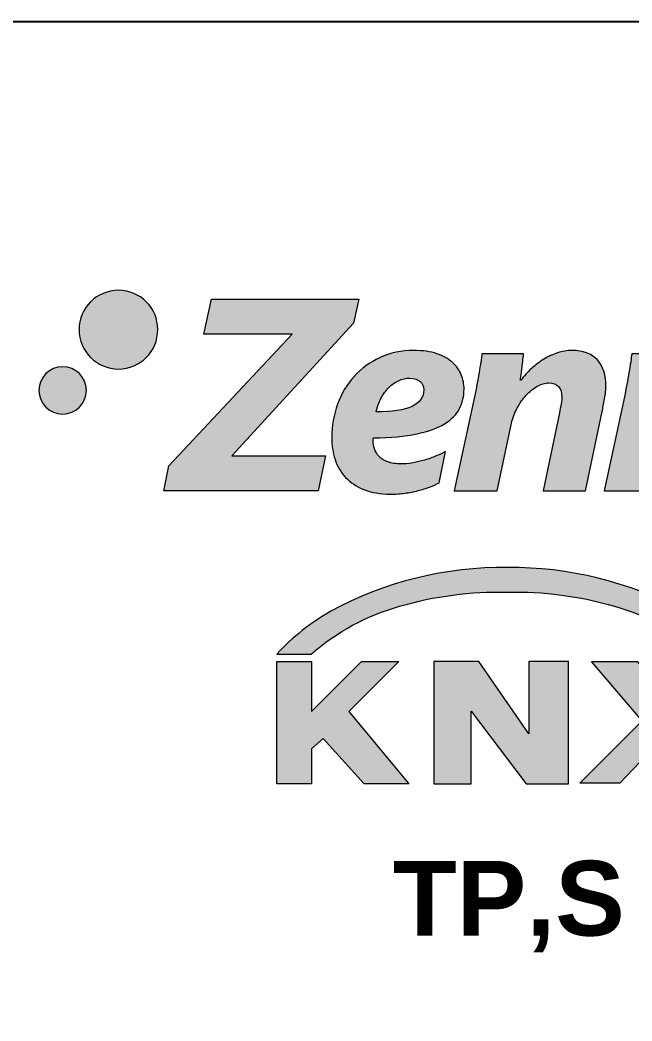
# Model space of a CAD drawing. Header units: millimetres. Extents: x -174 to 283928, y 1291 to 21053.
# Drawn here: x 9535.87 to 9547.59, y 20339.62 to 20358.78 of the extents above; entities that cross this region are included whole.
import ezdxf
from ezdxf.enums import TextEntityAlignment as Align

# ---------------------------------------------------------------- set-up
doc = ezdxf.new("R2010")
doc.units = ezdxf.units.MM
doc.layers.add('Enclosure', color=7, linetype='Continuous')
doc.layers.add('Serigraph', color=7, linetype='Continuous')
doc.styles.add('Arial', font='arial.ttf')
doc.styles.add('Arial Rounded', font='')
doc.styles.get("Standard").update_dxf_attribs({"font": 'arial.ttf'})
doc.styles.get('Arial Rounded').set_extended_font_data('Arial Rounded MT Bold')

# ---------------------------------------------------------------- blocks, each defined once
blk = doc.blocks.new('*U204')
at = {"ltscale": 2}
blk.add_lwpolyline([(0, 20), (0, -20), (839.99999645911, -20.00000000765696), (839.99999645911, 19.99999999234304), (0, 19.9999999996071)], dxfattribs=at)
blk = doc.blocks.new('ZIOMB16V3_ENCLOSURE')
at = {"layer": 'Enclosure'}
blk.add_line((140.9676025996122, 19.9670983456476), (0.967602599612178, 19.9670983456476), dxfattribs=at)
blk = doc.blocks.new('KNX')
at = {"layer": 'Serigraph'}
h = blk.add_hatch(color=256, dxfattribs=at)
h.dxf.hatch_style = 1
edge = h.paths.add_edge_path()
edge.add_arc((6.380988170877059, -4.413380227421839), 9.550172622931418, 73.7693174002103, 91.26393577546719, ccw=False)
edge.add_arc((7.384430475581893, -1.153432802086172), 6.139908284257658, 48.89992884134978, 74.25715301552339, ccw=False)
edge.add_line((11.42065993937535, 3.473372300217306), (11.8806599393913, 3.473372300217306))
edge.add_line((11.8806599393913, 3.473372300217306), (12.34065993939111, 3.473372300217306))
edge.add_arc((7.970585517836638, -0.5586957360146699), 5.946017414936513, 42.69631347588425, 60.57140466600946)
edge.add_arc((6.297034873217683, -3.802951389400732), 9.594912230617672, 61.38604567497931, 90.67423344492255)
edge.add_arc((6.045648666148906, -3.808147961855866), 9.600443266718196, 89.17351915824642, 118.6097037850656)
edge.add_arc((4.370074421554477, -0.5586957360155794), 5.946017414937169, 119.4285953339843, 137.3036865241093)
edge.add_line((0, 3.473372300217306), (0.4600000000000364, 3.473372300217306))
edge.add_line((0.4600000000000364, 3.473372300217306), (0.9200000000000728, 3.473372300217306))
edge.add_arc((4.956229463793477, -1.153432802086172), 6.139908284257631, 105.7428469844761, 131.1000711586498, ccw=False)
edge.add_arc((5.959671768498253, -4.413380227420929), 9.55017262293051, 88.7360642245335, 106.2306825997905, ccw=False)
h = blk.add_hatch(color=256, dxfattribs=at)
h.dxf.hatch_style = 1
h.paths.add_polyline_path([(14.27254343924369, 3.50404344648814, 1), (12.81859293757043, 3.50404344648814, 1)])
h.paths.add_polyline_path([(14.22340862597411, 3.503674765019241, 1), (12.86878034977826, 3.503674765019241, 1)], flags=16)
h = blk.add_hatch(color=256, dxfattribs=at)
h.dxf.hatch_style = 1
h.paths.add_polyline_path([(1.935059694437086, 1.942505231701943), (3.273079043602365, 3.281125225490541), (2.26964216834699, 3.281125225490541), (0.9300000000000636, 1.942505231701943), (0.9300000000000636, 3.279999999998835), (0.9200000000000728, 3.279999999998835), (0, 3.279999999998835), (0, 0), (0.9300000000000636, 0), (0.9300000000000636, 0.9369752292441262), (1.247094334886696, 1.219753370463877), (2.34217916301236, 0), (3.542578937209555, 0)])
h = blk.add_hatch(color=256, dxfattribs=at)
h.dxf.hatch_style = 1
h.paths.add_polyline_path([(5.415422037593089, 3.281125225490541), (4.207323459645294, 3.281125225490541), (4.207323459645294, 0), (5.2113234596452, 0), (5.211000216384263, 1.9480458947437), (6.682550665644383, 0), (7.818550665644352, 0), (7.818550665644352, 3.281125225490541), (6.752550665644321, 3.281125225490541), (6.752550665644321, 1.341359200370789)])
h = blk.add_hatch(color=256, dxfattribs=at)
h.dxf.hatch_style = 1
h.paths.add_polyline_path([(9.78908419116692, 1.687123272533426), (8.117630983069375, 0.0173848884442123), (9.187202482240306, 0.0173848884442123), (10.26478119421358, 1.144407537314691), (11.19555050837039, 0.0173848884442123), (12.40165254297426, 0.0106186108387192), (10.86134709365751, 1.821769697169656), (12.33282842358017, 3.293251027091173), (11.32604328899015, 3.293251027091173), (10.45970799080578, 2.357035748929774), (9.652098596334099, 3.281125225490541), (8.432098596334072, 3.281125225490541)])
at = {"layer": 'Serigraph', "lineweight": 5}
blk.add_line((0.9200000000000728, 3.279999999998835), (0.9300000000000636, 3.279999999998835), dxfattribs=at)
blk.add_lwpolyline([(12.34065993939111, 3.473372300217306, 0.0781533369768668), (10.89209279680517, 4.620099328250943, 0.128494080062064), (6.18412845187845, 5.791296515113572, 0.1291505546706671), (1.448567142586171, 4.620099328250943, 0.0781533369768668), (0, 3.473372300217306), (0.4600000000000364, 3.473372300217306), (0.9200000000000728, 3.473372300217306, -0.1110954618707862), (3.290347759529822, 4.75616209828513, -0.0764832863331073), (6.1703299696876, 5.134468758085858, -0.0764832863331073), (9.050312179845603, 4.75616209828513, -0.1110954618707862), (11.42065993937535, 3.473372300217306), (11.8806599393913, 3.473372300217306)], format="xyb", close=True, dxfattribs=at)
for points in [[(0.9300000000000636, 3.279999999998835), (0.9300000000000636, 1.942505231701943), (2.26964216834699, 3.281125225490541), (3.273079043602365, 3.281125225490541), (1.935059694437086, 1.942505231701943), (3.542578937209555, 0), (2.34217916301236, 0), (1.247094334886696, 1.219753370463877), (0.9300000000000636, 0.9369752292441262), (0.9300000000000636, 0), (0, 0), (0, 3.279999999998835), (0.9200000000000728, 3.279999999998835)], [(4.207323459645294, 3.281125225490541), (4.207323459645294, 0), (5.207323459645294, 0), (5.2113234596452, 0), (5.211000216384263, 1.9480458947437), (6.682550665644383, 0), (7.802550665644275, 0), (7.818550665644352, 0), (7.818550665644352, 3.281125225490541), (6.752550665644321, 3.281125225490541), (6.752550665644321, 1.341359200370789), (5.415422037593089, 3.281125225490541), (4.207323459645294, 3.281125225490541)], [(8.432098596334072, 3.281125225490541), (9.652098596334099, 3.281125225490541), (10.45970799080578, 2.357035748929774), (11.32604328899015, 3.293251027091173), (12.33282842358017, 3.293251027091173), (10.86134709365751, 1.821769697169656), (12.40165254297426, 0.0106186108387192), (11.19555050837039, 0.0173848884442123), (10.26478119421358, 1.144407537314691), (9.187202482240306, 0.0173848884442123), (8.117630983069375, 0.0173848884442123), (9.78908419116692, 1.687123272533426), (8.432098596334072, 3.281125225490541)]]:
    blk.add_lwpolyline(points, dxfattribs=at)
for centre, radius in [((13.54556818840706, 3.50404344648814), 0.7269752508365566), ((13.54609448787619, 3.503674765019241), 0.6773141380978438)]:
    blk.add_circle(centre, radius, dxfattribs=at)
at = {"layer": 'Serigraph', "lineweight": 5, "insert": (13.26461088084761, 3.94056525608903), "char_height": 0.8624, "attachment_point": 1}
blk.add_mtext_dynamic_manual_height_columns('{\\fVerdana|b0|i0|c0|p34;R}', width=0.56, gutter_width=12.5, heights=[0], dxfattribs=at)
blk = doc.blocks.new('ZENNIO')
at = {"layer": 'Serigraph'}
h = blk.add_hatch(color=256, dxfattribs=at)
h.dxf.hatch_style = 2
edge = h.paths.add_edge_path()
edge.add_spline(control_points=[(-0.2271833507633119, 6.183213395343045), (-0.2271833507633119, 5.347988711149809), (-0.9039682988421872, 4.671554121292501), (-1.737511160448946, 4.671554121292501), (-2.572385448232296, 4.671554121292501), (-3.249170396311172, 5.347988711149809), (-3.249170396311172, 6.183213395343045), (-3.249170396311172, 7.017036578261467), (-2.572385448232296, 7.693541243183062), (-1.737511160448946, 7.693541243183062), (-0.9039682988421872, 7.693541243183062), (-0.2271833507633119, 7.017036578261467), (-0.2271833507633119, 6.183213395343045)], knot_values=[0, 0, 0, 0, 1, 1, 1, 2, 2, 2, 3, 3, 3, 4, 4, 4, 4], degree=3, periodic=0)
h = blk.add_hatch(color=256, dxfattribs=at)
h.dxf.hatch_style = 2
h.paths.add_polyline_path([(7.285353813111497, 6.428896568661003), (2.616182361935784, 1.344670397262234), (6.21299514046052, 1.344670397262234), (5.926948737679595, 0), (0, 0), (0.1997840015502561, 0.9542822174134926), (4.929850681538198, 6.00872648673976), (1.543823689286114, 6.00872648673976), (1.831271593305473, 7.357180937442535), (7.485137814660561, 7.357180937442535)])
h = blk.add_hatch(color=256, dxfattribs=at)
edge = h.paths.add_edge_path()
edge.add_spline(control_points=[(11.52748783690919, 3.898906468981294), (11.52748783690919, 3.629327698943598), (11.47135771230665, 3.381892649031215), (11.35636453568651, 3.155059667848036), (11.24277286030491, 2.929908488193177), (11.05048689038057, 2.734539210609), (10.7822440220828, 2.570633636623824), (10.51259071503858, 2.406097387065528), (10.15674955057966, 2.277089194800282), (9.711983132536886, 2.184029510213804), (9.267847390051543, 2.090619450305894), (8.713553650218897, 2.036871876451186), (8.050433339215544, 2.027271592723991), (8.04153380635097, 2.006389223744918), (8.039431554493206, 1.988660232629626), (8.039431554493206, 1.97422476950669), (8.039431554493206, 1.95817757991972), (8.039431554493206, 1.940378513741961), (8.039431554493206, 1.923980948837197), (8.039431554493206, 1.818588053038183), (8.055899194045708, 1.712144031283969), (8.092128001061383, 1.605770084594041), (8.124296856093451, 1.500026813477234), (8.185262161508604, 1.404864876976716), (8.268717157114281, 1.319373299267681), (8.352877306487073, 1.234162021813972), (8.462404628277, 1.1640168830545), (8.599961974837242, 1.111320435153174), (8.735417069539722, 1.058273611935874), (8.90717104631966, 1.03192538798612), (9.111089476523716, 1.03192538798612), (9.234986615674927, 1.03192538798612), (9.369105854534267, 1.042857097923842), (9.515562733959028, 1.065491343497342), (9.660618112145356, 1.087705138688761), (9.808476492808664, 1.119869592925169), (9.95829697520594, 1.162615381781506), (10.10888828328438, 1.205080870378878), (10.2587087656816, 1.256375817005391), (10.40656714634423, 1.315939621146753), (10.5570883793614, 1.377185226816436), (10.69394944182505, 1.441864510607047), (10.81986986158296, 1.513691450896658), (10.81986986158296, 1.513691450896658), (10.56942159026039, 0.3031447255489184), (10.56942159026039, 0.3031447255489184), (10.46332794650482, 0.2486964010568045), (10.34083673825858, 0.1946685269467707), (10.20468089293814, 0.1443546312129911), (10.06852504761514, 0.09200855863309698), (9.919335240775183, 0.04688021761285201), (9.760549593394899, 0.0061666056044487), (9.602455810747015, -0.035598132357336), (9.432734010762829, -0.068463337231151), (9.252781251737474, -0.0917282583777706), (9.07282849271212, -0.1156939301636157), (8.888741305033195, -0.1273263907351065), (8.700519688700695, -0.1273263907351065), (8.305016039191798, -0.1273263907351065), (7.964170937984988, -0.0695144631881704), (7.680226787061826, 0.04688021761285201), (7.396917694928674, 0.163204823347769), (7.162866982184823, 0.3191919151358888), (6.979476167804362, 0.5163130693108542), (6.797421156923177, 0.7130137731073773), (6.663297488395414, 0.9426497568383638), (6.576404411607483, 1.206412296591224), (6.491547871976932, 1.46989453608694), (6.449078024088408, 1.749423965169626), (6.449078024088408, 2.047453211067477), (6.449078024088408, 2.495373018213285), (6.523007214420033, 2.922410456376384), (6.672897771879206, 3.32513184743766), (6.821386828099889, 3.729184664707645), (7.034204791168349, 4.082643285992162), (7.308623114671604, 4.386839137496281), (7.584364102347366, 4.691034989000398), (7.916309670690964, 4.933634859515223), (8.302913787334603, 5.112606572194636), (8.691620155835494, 5.292909711086393), (9.125524939280352, 5.382535717553764), (9.60315656136754, 5.382535717553764), (9.949397442342617, 5.382535717553764), (10.24371270242949, 5.341471730227567), (10.48729361768335, 5.258713080002053), (10.72954310676067, 5.176935480669272), (10.92870090520671, 5.066357030154903), (11.08195059318529, 4.928169004548179), (11.2359755792981, 4.789560528557558), (11.34816575344115, 4.631821560178651), (11.4206934425344, 4.453550598133006), (11.49259045607016, 4.275630011410612), (11.52748783690919, 4.091192443764156), (11.52748783690919, 3.898906468981294), (11.52748783690919, 3.898906468981294), (11.52748783690919, 3.898906468981294), (11.52748783690919, 3.898906468981294)], knot_values=[0, 0, 0, 0, 1, 1, 1, 2, 2, 2, 3, 3, 3, 4, 4, 4, 5, 5, 5, 6, 6, 6, 7, 7, 7, 8, 8, 8, 9, 9, 9, 10, 10, 10, 11, 11, 11, 12, 12, 12, 13, 13, 13, 14, 14, 14, 15, 15, 15, 16, 16, 16, 17, 17, 17, 18, 18, 18, 19, 19, 19, 20, 20, 20, 21, 21, 21, 22, 22, 22, 23, 23, 23, 24, 24, 24, 25, 25, 25, 26, 26, 26, 27, 27, 27, 28, 28, 28, 29, 29, 29, 30, 30, 30, 31, 31, 31, 32, 32, 32, 32], degree=3, periodic=0)
edge = h.paths.add_edge_path()
edge.add_spline(control_points=[(9.984294823180393, 3.879075225955602), (9.984294823180393, 4.006051241371097), (9.937764982061651, 4.110743386534522), (9.843373873647636, 4.195604288670438), (9.749613440791052, 4.277732263321013), (9.61612044782248, 4.320828427493324), (9.445067221661704, 4.320828427493324), (9.294550419816572, 4.320828427493324), (9.150121286016317, 4.288313597939123), (9.013264690075287, 4.223283938830718), (8.872974416099963, 4.157973979465168), (8.746348779201355, 4.067927522615718), (8.632757103819756, 3.953705168791202), (8.517133251641042, 3.838711989264993), (8.419939140749987, 3.701855389868796), (8.337180492615687, 3.543415670850663), (8.255052520038703, 3.384345276261228), (8.193456540606007, 3.212871595396791), (8.151691803698268, 3.027803352175397), (8.768286691459537, 3.021286371251335), (9.22678340376308, 3.090730759373399), (9.529928121653823, 3.237538017818224), (9.832372088925352, 3.384975951834349), (9.984294823180393, 3.598494670917716), (9.984294823180393, 3.879075225955602), (9.984294823180393, 3.879075225955602), (9.984294823180393, 3.879075225955602), (9.984294823180393, 3.879075225955602)], knot_values=[0, 0, 0, 0, 1, 1, 1, 2, 2, 2, 3, 3, 3, 4, 4, 4, 5, 5, 5, 6, 6, 6, 7, 7, 7, 8, 8, 8, 9, 9, 9, 9], degree=3, periodic=0)
h = blk.add_hatch(color=256, dxfattribs=at)
edge = h.paths.add_edge_path()
edge.add_spline(control_points=[(16.97540345126441, 4.001916812614581), (16.97540345126441, 3.951252541561188), (16.96923684581497, 3.882158528756917), (16.95963656233118, 3.796596875985414), (16.94870485267074, 3.711385598531705), (16.93637164177175, 3.622810718019536), (16.9213755785197, 3.529751033431239), (16.90490793896708, 3.437322024414243), (16.88984180065307, 3.348396768586098), (16.87204273492404, 3.260452563648868), (16.85494904197765, 3.173559484663201), (16.84057903211931, 3.09892954182942), (16.82621826586148, 3.037683936157918), (16.82621826586148, 3.037683936157918), (16.18433068240671, 0), (16.18433068240671, 0), (16.18433068240671, 0), (14.55837441532156, 0), (14.55837441532156, 0), (14.55837441532156, 0), (15.19003102352025, 2.996619948831721), (15.19003102352025, 2.996619948831721), (15.2098622660452, 3.105796898071275), (15.23102493474681, 3.219388576320852), (15.2515569278911, 3.335012431418364), (15.27278967165455, 3.451687412472892), (15.28168920451912, 3.541033118684936), (15.28168920451912, 3.602629099674231), (15.28168920451912, 3.765833923022), (15.23992446761139, 3.897575042770768), (15.15646506885781, 3.995049456372726), (15.07300567010424, 4.092243569719357), (14.94638003320443, 4.140525288605203), (14.77939116063538, 4.140525288605203), (14.63910088666, 4.140525288605203), (14.49264400723518, 4.096377998475873), (14.34009059742283, 4.010465970382938), (14.18816786316785, 3.922171390127913), (14.04444391115811, 3.806897910348197), (13.91235241942814, 3.663874705343913), (13.77892950152278, 3.520501125021837), (13.66120339748619, 3.355544425081462), (13.56064568362285, 3.168093629696159), (13.45931714407811, 2.981904185457096), (13.38952238240011, 2.791370087266841), (13.34775764549238, 2.596631485253965), (13.34775764549238, 2.596631485253965), (12.80236343852425, 0), (12.80236343852425, 0), (12.80236343852425, 0), (11.15314685610184, 0), (11.15314685610184, 0), (11.15314685610184, 0), (11.93126034372534, 3.602629099674231), (11.93126034372534, 3.602629099674231), (11.96202329591068, 3.758966566780145), (11.99348699871541, 3.917756661116072), (12.02291852472422, 4.076827055705507), (12.05375155197151, 4.235266774721821), (12.0824823273611, 4.387890263451482), (12.10574724792047, 4.532595269984085), (12.12901216847979, 4.678701777789684), (12.15157633841988, 4.813876575659378), (12.16937540414898, 4.939100714484084), (12.19060814791254, 5.062292676462675), (12.20294135881147, 5.16831624783299), (12.21317682275452, 5.254578651243718), (12.21317682275452, 5.254578651243718), (13.8138268823605, 5.254578651243718), (13.8138268823605, 5.254578651243718), (13.80492734949593, 5.1587860391719), (13.79189338797784, 5.058508623022134), (13.78166242893661, 4.953115727223121), (13.76862846741835, 4.849825083336327), (13.75699600713869, 4.749898042506174), (13.7440321206825, 4.654105430434356), (13.73170345304629, 4.557962443042924), (13.72209862629967, 4.473451916224803), (13.7118676672585, 4.399873099344403), (13.70157117565799, 4.326644657781798), (13.69266710029092, 4.274298585200085), (13.68650049484142, 4.24311518185641), (13.68650049484142, 4.24311518185641), (13.70640181242839, 4.24311518185641), (13.70640181242839, 4.24311518185641), (13.82616009325949, 4.400223474662197), (13.96091443734263, 4.548362159315729), (14.11221104891604, 4.687250935561678), (14.26202697843757, 4.825158660914894), (14.42284924555719, 4.945968070727758), (14.59123961936473, 5.048908339296758), (14.76089134428696, 5.152269058246018), (14.93544832354405, 5.232995531625419), (15.11813400998443, 5.292909711086393), (15.29948827024822, 5.352123139909963), (15.48084253051212, 5.382535717553764), (15.66149604015669, 5.382535717553764), (16.09603610214958, 5.382535717553764), (16.42314188822757, 5.261796382803368), (16.64352795798419, 5.020878313818684), (16.86524545391717, 4.77897919393763), (16.97540345126441, 4.439885960713581), (16.97540345126441, 4.001916812614581), (16.97540345126441, 4.001916812614581), (16.97540345126441, 4.001916812614581), (16.97540345126441, 4.001916812614581)], knot_values=[0, 0, 0, 0, 1, 1, 1, 2, 2, 2, 3, 3, 3, 4, 4, 4, 5, 5, 5, 6, 6, 6, 7, 7, 7, 8, 8, 8, 9, 9, 9, 10, 10, 10, 11, 11, 11, 12, 12, 12, 13, 13, 13, 14, 14, 14, 15, 15, 15, 16, 16, 16, 17, 17, 17, 18, 18, 18, 19, 19, 19, 20, 20, 20, 21, 21, 21, 22, 22, 22, 23, 23, 23, 24, 24, 24, 25, 25, 25, 26, 26, 26, 27, 27, 27, 28, 28, 28, 29, 29, 29, 30, 30, 30, 31, 31, 31, 32, 32, 32, 33, 33, 33, 34, 34, 34, 35, 35, 35, 35], degree=3, periodic=0)
h = blk.add_hatch(color=256, dxfattribs=at)
edge = h.paths.add_edge_path()
edge.add_spline(control_points=[(22.72786528474899, 4.001916812614581), (22.72786528474899, 3.951252541561188), (22.72239942991877, 3.882158528756917), (22.71139764519649, 3.796596875985414), (22.70116668615526, 3.711385598531705), (22.68953422587555, 3.622810718019536), (22.673136661385, 3.529751033431239), (22.65807052307093, 3.437322024414243), (22.64097220796106, 3.348396768586098), (22.62520531902777, 3.260452563648868), (22.60811177141795, 3.173559484663201), (22.59170943942729, 3.09892954182942), (22.57797949402879, 3.037683936157918), (22.57797949402879, 3.037683936157918), (21.93749341184707, 0), (21.93749341184707, 0), (21.93749341184707, 0), (20.30873399694832, 0), (20.30873399694832, 0), (20.30873399694832, 0), (20.94109135576633, 2.996619948831721), (20.94109135576633, 2.996619948831721), (20.96162334891051, 3.105796898071275), (20.98285609267407, 3.219388576320852), (21.00269206214329, 3.335012431418364), (21.02385000390063, 3.451687412472892), (21.0341510380037, 3.541033118684936), (21.0341510380037, 3.602629099674231), (21.0341510380037, 3.765833923022), (20.99168555047669, 3.897575042770768), (20.90822615172317, 3.995049456372726), (20.82476675296954, 4.092243569719357), (20.69884186668895, 4.140525288605203), (20.53045149288147, 4.140525288605203), (20.39086196952536, 4.140525288605203), (20.24510584071982, 4.096377998475873), (20.0924823558455, 4.010465970382938), (19.94055962159052, 3.922171390127913), (19.79753642020012, 3.806897910348197), (19.66341275167411, 3.663874705343913), (19.53202201056342, 3.520501125021837), (19.41366523097076, 3.355544425081462), (19.31373819266468, 3.168093629696159), (19.21177897756269, 2.981904185457096), (19.14128346526542, 2.791370087266841), (19.09958880341958, 2.596631485253965), (19.09958880341958, 2.596631485253965), (18.55552602262804, 0), (18.55552602262804, 0), (18.55552602262804, 0), (16.90420718834792, 0), (16.90420718834792, 0), (16.90420718834792, 0), (17.68435285276723, 3.602629099674231), (17.68435285276723, 3.602629099674231), (17.71518588001453, 3.758966566780145), (17.74524808158071, 3.917756661116072), (17.77608110882806, 4.076827055705507), (17.80684406101341, 4.235266774721821), (17.83354265960713, 4.387890263451482), (17.85750833078572, 4.532595269984085), (17.88210467752168, 4.678701777789684), (17.90263667066585, 4.813876575659378), (17.92253798825283, 4.939100714484084), (17.94166848015851, 5.062292676462675), (17.95470244167677, 5.16831624783299), (17.96633955219562, 5.254578651243718), (17.96633955219562, 5.254578651243718), (19.56628871584507, 5.254578651243718), (19.56628871584507, 5.254578651243718), (19.55668843236128, 5.1587860391719), (19.54505597208157, 5.058508623022134), (19.53272276118264, 4.953115727223121), (19.5217910515222, 4.849825083336327), (19.50945784062333, 4.749898042506174), (19.49712462972434, 4.654105430434356), (19.48486618248728, 4.557962443042924), (19.4745604597843, 4.473451916224803), (19.46432950074308, 4.399873099344403), (19.4533324038241, 4.326644657781798), (19.44512893377543, 4.274298585200085), (19.43833165276868, 4.24311518185641), (19.43833165276868, 4.24311518185641), (19.45879357085101, 4.24311518185641), (19.45879357085101, 4.24311518185641), (19.57925260230138, 4.400223474662197), (19.71407702144648, 4.548362159315729), (19.86327152644622, 4.687250935561678), (20.01518956254137, 4.825158660914894), (20.17531107904176, 4.945968070727758), (20.34433212840668, 5.048908339296758), (20.51405392839081, 5.152269058246018), (20.68854083258594, 5.232995531625419), (20.86989509284967, 5.292909711086393), (21.05124935311358, 5.352123139909963), (21.23190286275815, 5.382535717553764), (21.41528929981786, 5.382535717553764), (21.84779733031581, 5.382535717553764), (22.17560372171221, 5.261796382803368), (22.39598979146871, 5.020878313818684), (22.61833796295906, 4.77897919393763), (22.72786528474899, 4.439885960713581), (22.72786528474899, 4.001916812614581), (22.72786528474899, 4.001916812614581), (22.72786528474899, 4.001916812614581), (22.72786528474899, 4.001916812614581)], knot_values=[0, 0, 0, 0, 1, 1, 1, 2, 2, 2, 3, 3, 3, 4, 4, 4, 5, 5, 5, 6, 6, 6, 7, 7, 7, 8, 8, 8, 9, 9, 9, 10, 10, 10, 11, 11, 11, 12, 12, 12, 13, 13, 13, 14, 14, 14, 15, 15, 15, 16, 16, 16, 17, 17, 17, 18, 18, 18, 19, 19, 19, 20, 20, 20, 21, 21, 21, 22, 22, 22, 23, 23, 23, 24, 24, 24, 25, 25, 25, 26, 26, 26, 27, 27, 27, 28, 28, 28, 29, 29, 29, 30, 30, 30, 31, 31, 31, 32, 32, 32, 33, 33, 33, 34, 34, 34, 35, 35, 35, 35], degree=3, periodic=0)
h = blk.add_hatch(color=256, dxfattribs=at)
h.dxf.hatch_style = 2
edge = h.paths.add_edge_path()
edge.add_spline(control_points=[(-2.969286477619107, 3.851045200477528), (-2.969286477619107, 3.348396768586098), (-3.376496783830248, 2.941190573448693), (-3.877393326475498, 2.941190573448693), (-4.378990619739964, 2.941190573448693), (-4.787528230767065, 3.348396768586098), (-4.787528230767065, 3.851045200477528), (-4.787528230767065, 4.353343257049345), (-4.378990619739964, 4.760479377124283), (-3.877393326475498, 4.760479377124283), (-3.376496783830248, 4.760479377124283), (-2.969286477619107, 4.353343257049345), (-2.969286477619107, 3.851045200477528)], knot_values=[0, 0, 0, 0, 1, 1, 1, 2, 2, 2, 3, 3, 3, 4, 4, 4, 4], degree=3, periodic=0)
at = {"layer": 'Serigraph', "lineweight": 0}
blk.add_lwpolyline([(7.285353813111497, 6.428896568661003), (2.616182361935784, 1.344670397262234), (6.21299514046052, 1.344670397262234), (5.926948737679595, 0), (0, 0), (0.1997840015502561, 0.9542822174134926), (4.929850681538198, 6.00872648673976), (1.543823689286114, 6.00872648673976), (1.831271593305473, 7.357180937442535), (7.485137814660561, 7.357180937442535), (7.285353813111497, 6.428896568661003), (7.285353813111497, 6.428896568661003)], dxfattribs=at)
for points, knots in [([(-0.2271833507633119, 6.183213395343045), (-0.2271833507633119, 5.347988711149809), (-0.9039682988421872, 4.671554121292501), (-1.737511160448946, 4.671554121292501), (-2.572385448232296, 4.671554121292501), (-3.249170396311172, 5.347988711149809), (-3.249170396311172, 6.183213395343045), (-3.249170396311172, 7.017036578261467), (-2.572385448232296, 7.693541243183062), (-1.737511160448946, 7.693541243183062), (-0.9039682988421872, 7.693541243183062), (-0.2271833507633119, 7.017036578261467), (-0.2271833507633119, 6.183213395343045)], [0, 0, 0, 0, 1, 1, 1, 2, 2, 2, 3, 3, 3, 4, 4, 4, 4]), ([(11.52748783690919, 3.898906468981294), (11.52748783690919, 3.629327698943598), (11.47135771230665, 3.381892649031215), (11.35636453568651, 3.155059667848036), (11.24277286030491, 2.929908488193177), (11.05048689038057, 2.734539210609), (10.7822440220828, 2.570633636623824), (10.51259071503858, 2.406097387065528), (10.15674955057966, 2.277089194800282), (9.711983132536886, 2.184029510213804), (9.267847390051543, 2.090619450305894), (8.713553650218897, 2.036871876451186), (8.050433339215544, 2.027271592723991), (8.04153380635097, 2.006389223744918), (8.039431554493206, 1.988660232629626), (8.039431554493206, 1.97422476950669), (8.039431554493206, 1.95817757991972), (8.039431554493206, 1.940378513741961), (8.039431554493206, 1.923980948837197), (8.039431554493206, 1.818588053038183), (8.055899194045708, 1.712144031283969), (8.092128001061383, 1.605770084594041), (8.124296856093451, 1.500026813477234), (8.185262161508604, 1.404864876976716), (8.268717157114281, 1.319373299267681), (8.352877306487073, 1.234162021813972), (8.462404628277, 1.1640168830545), (8.599961974837242, 1.111320435153174), (8.735417069539722, 1.058273611935874), (8.90717104631966, 1.03192538798612), (9.111089476523716, 1.03192538798612), (9.234986615674927, 1.03192538798612), (9.369105854534267, 1.042857097923842), (9.515562733959028, 1.065491343497342), (9.660618112145356, 1.087705138688761), (9.808476492808664, 1.119869592925169), (9.95829697520594, 1.162615381781506), (10.10888828328438, 1.205080870378878), (10.2587087656816, 1.256375817005391), (10.40656714634423, 1.315939621146753), (10.5570883793614, 1.377185226816436), (10.69394944182505, 1.441864510607047), (10.81986986158296, 1.513691450896658), (10.81986986158296, 1.513691450896658), (10.56942159026039, 0.3031447255489184), (10.56942159026039, 0.3031447255489184), (10.46332794650482, 0.2486964010568045), (10.34083673825858, 0.1946685269467707), (10.20468089293814, 0.1443546312129911), (10.06852504761514, 0.09200855863309698), (9.919335240775183, 0.04688021761285201), (9.760549593394899, 0.0061666056044487), (9.602455810747015, -0.035598132357336), (9.432734010762829, -0.068463337231151), (9.252781251737474, -0.0917282583777706), (9.07282849271212, -0.1156939301636157), (8.888741305033195, -0.1273263907351065), (8.700519688700695, -0.1273263907351065), (8.305016039191798, -0.1273263907351065), (7.964170937984988, -0.0695144631881704), (7.680226787061826, 0.04688021761285201), (7.396917694928674, 0.163204823347769), (7.162866982184823, 0.3191919151358888), (6.979476167804362, 0.5163130693108542), (6.797421156923177, 0.7130137731073773), (6.663297488395414, 0.9426497568383638), (6.576404411607483, 1.206412296591224), (6.491547871976932, 1.46989453608694), (6.449078024088408, 1.749423965169626), (6.449078024088408, 2.047453211067477), (6.449078024088408, 2.495373018213285), (6.523007214420033, 2.922410456376384), (6.672897771879206, 3.32513184743766), (6.821386828099889, 3.729184664707645), (7.034204791168349, 4.082643285992162), (7.308623114671604, 4.386839137496281), (7.584364102347366, 4.691034989000398), (7.916309670690964, 4.933634859515223), (8.302913787334603, 5.112606572194636), (8.691620155835494, 5.292909711086393), (9.125524939280352, 5.382535717553764), (9.60315656136754, 5.382535717553764), (9.949397442342617, 5.382535717553764), (10.24371270242949, 5.341471730227567), (10.48729361768335, 5.258713080002053), (10.72954310676067, 5.176935480669272), (10.92870090520671, 5.066357030154903), (11.08195059318529, 4.928169004548179), (11.2359755792981, 4.789560528557558), (11.34816575344115, 4.631821560178651), (11.4206934425344, 4.453550598133006), (11.49259045607016, 4.275630011410612), (11.52748783690919, 4.091192443764156), (11.52748783690919, 3.898906468981294), (11.52748783690919, 3.898906468981294), (11.52748783690919, 3.898906468981294), (11.52748783690919, 3.898906468981294)], [0, 0, 0, 0, 1, 1, 1, 2, 2, 2, 3, 3, 3, 4, 4, 4, 5, 5, 5, 6, 6, 6, 7, 7, 7, 8, 8, 8, 9, 9, 9, 10, 10, 10, 11, 11, 11, 12, 12, 12, 13, 13, 13, 14, 14, 14, 15, 15, 15, 16, 16, 16, 17, 17, 17, 18, 18, 18, 19, 19, 19, 20, 20, 20, 21, 21, 21, 22, 22, 22, 23, 23, 23, 24, 24, 24, 25, 25, 25, 26, 26, 26, 27, 27, 27, 28, 28, 28, 29, 29, 29, 30, 30, 30, 31, 31, 31, 32, 32, 32, 32]), ([(16.97540345126441, 4.001916812614581), (16.97540345126441, 3.951252541561188), (16.96923684581497, 3.882158528756917), (16.95963656233118, 3.796596875985414), (16.94870485267074, 3.711385598531705), (16.93637164177175, 3.622810718019536), (16.9213755785197, 3.529751033431239), (16.90490793896708, 3.437322024414243), (16.88984180065307, 3.348396768586098), (16.87204273492404, 3.260452563648868), (16.85494904197765, 3.173559484663201), (16.84057903211931, 3.09892954182942), (16.82621826586148, 3.037683936157918), (16.82621826586148, 3.037683936157918), (16.18433068240671, 0), (16.18433068240671, 0), (16.18433068240671, 0), (14.55837441532156, 0), (14.55837441532156, 0), (14.55837441532156, 0), (15.19003102352025, 2.996619948831721), (15.19003102352025, 2.996619948831721), (15.2098622660452, 3.105796898071275), (15.23102493474681, 3.219388576320852), (15.2515569278911, 3.335012431418364), (15.27278967165455, 3.451687412472892), (15.28168920451912, 3.541033118684936), (15.28168920451912, 3.602629099674231), (15.28168920451912, 3.765833923022), (15.23992446761139, 3.897575042770768), (15.15646506885781, 3.995049456372726), (15.07300567010424, 4.092243569719357), (14.94638003320443, 4.140525288605203), (14.77939116063538, 4.140525288605203), (14.63910088666, 4.140525288605203), (14.49264400723518, 4.096377998475873), (14.34009059742283, 4.010465970382938), (14.18816786316785, 3.922171390127913), (14.04444391115811, 3.806897910348197), (13.91235241942814, 3.663874705343913), (13.77892950152278, 3.520501125021837), (13.66120339748619, 3.355544425081462), (13.56064568362285, 3.168093629696159), (13.45931714407811, 2.981904185457096), (13.38952238240011, 2.791370087266841), (13.34775764549238, 2.596631485253965), (13.34775764549238, 2.596631485253965), (12.80236343852425, 0), (12.80236343852425, 0), (12.80236343852425, 0), (11.15314685610184, 0), (11.15314685610184, 0), (11.15314685610184, 0), (11.93126034372534, 3.602629099674231), (11.93126034372534, 3.602629099674231), (11.96202329591068, 3.758966566780145), (11.99348699871541, 3.917756661116072), (12.02291852472422, 4.076827055705507), (12.05375155197151, 4.235266774721821), (12.0824823273611, 4.387890263451482), (12.10574724792047, 4.532595269984085), (12.12901216847979, 4.678701777789684), (12.15157633841988, 4.813876575659378), (12.16937540414898, 4.939100714484084), (12.19060814791254, 5.062292676462675), (12.20294135881147, 5.16831624783299), (12.21317682275452, 5.254578651243718), (12.21317682275452, 5.254578651243718), (13.8138268823605, 5.254578651243718), (13.8138268823605, 5.254578651243718), (13.80492734949593, 5.1587860391719), (13.79189338797784, 5.058508623022134), (13.78166242893661, 4.953115727223121), (13.76862846741835, 4.849825083336327), (13.75699600713869, 4.749898042506174), (13.7440321206825, 4.654105430434356), (13.73170345304629, 4.557962443042924), (13.72209862629967, 4.473451916224803), (13.7118676672585, 4.399873099344403), (13.70157117565799, 4.326644657781798), (13.69266710029092, 4.274298585200085), (13.68650049484142, 4.24311518185641), (13.68650049484142, 4.24311518185641), (13.70640181242839, 4.24311518185641), (13.70640181242839, 4.24311518185641), (13.82616009325949, 4.400223474662197), (13.96091443734263, 4.548362159315729), (14.11221104891604, 4.687250935561678), (14.26202697843757, 4.825158660914894), (14.42284924555719, 4.945968070727758), (14.59123961936473, 5.048908339296758), (14.76089134428696, 5.152269058246018), (14.93544832354405, 5.232995531625419), (15.11813400998443, 5.292909711086393), (15.29948827024822, 5.352123139909963), (15.48084253051212, 5.382535717553764), (15.66149604015669, 5.382535717553764), (16.09603610214958, 5.382535717553764), (16.42314188822757, 5.261796382803368), (16.64352795798419, 5.020878313818684), (16.86524545391717, 4.77897919393763), (16.97540345126441, 4.439885960713581), (16.97540345126441, 4.001916812614581), (16.97540345126441, 4.001916812614581), (16.97540345126441, 4.001916812614581), (16.97540345126441, 4.001916812614581)], [0, 0, 0, 0, 1, 1, 1, 2, 2, 2, 3, 3, 3, 4, 4, 4, 5, 5, 5, 6, 6, 6, 7, 7, 7, 8, 8, 8, 9, 9, 9, 10, 10, 10, 11, 11, 11, 12, 12, 12, 13, 13, 13, 14, 14, 14, 15, 15, 15, 16, 16, 16, 17, 17, 17, 18, 18, 18, 19, 19, 19, 20, 20, 20, 21, 21, 21, 22, 22, 22, 23, 23, 23, 24, 24, 24, 25, 25, 25, 26, 26, 26, 27, 27, 27, 28, 28, 28, 29, 29, 29, 30, 30, 30, 31, 31, 31, 32, 32, 32, 33, 33, 33, 34, 34, 34, 35, 35, 35, 35]), ([(22.72786528474899, 4.001916812614581), (22.72786528474899, 3.951252541561188), (22.72239942991877, 3.882158528756917), (22.71139764519649, 3.796596875985414), (22.70116668615526, 3.711385598531705), (22.68953422587555, 3.622810718019536), (22.673136661385, 3.529751033431239), (22.65807052307093, 3.437322024414243), (22.64097220796106, 3.348396768586098), (22.62520531902777, 3.260452563648868), (22.60811177141795, 3.173559484663201), (22.59170943942729, 3.09892954182942), (22.57797949402879, 3.037683936157918), (22.57797949402879, 3.037683936157918), (21.93749341184707, 0), (21.93749341184707, 0), (21.93749341184707, 0), (20.30873399694832, 0), (20.30873399694832, 0), (20.30873399694832, 0), (20.94109135576633, 2.996619948831721), (20.94109135576633, 2.996619948831721), (20.96162334891051, 3.105796898071275), (20.98285609267407, 3.219388576320852), (21.00269206214329, 3.335012431418364), (21.02385000390063, 3.451687412472892), (21.0341510380037, 3.541033118684936), (21.0341510380037, 3.602629099674231), (21.0341510380037, 3.765833923022), (20.99168555047669, 3.897575042770768), (20.90822615172317, 3.995049456372726), (20.82476675296954, 4.092243569719357), (20.69884186668895, 4.140525288605203), (20.53045149288147, 4.140525288605203), (20.39086196952536, 4.140525288605203), (20.24510584071982, 4.096377998475873), (20.0924823558455, 4.010465970382938), (19.94055962159052, 3.922171390127913), (19.79753642020012, 3.806897910348197), (19.66341275167411, 3.663874705343913), (19.53202201056342, 3.520501125021837), (19.41366523097076, 3.355544425081462), (19.31373819266468, 3.168093629696159), (19.21177897756269, 2.981904185457096), (19.14128346526542, 2.791370087266841), (19.09958880341958, 2.596631485253965), (19.09958880341958, 2.596631485253965), (18.55552602262804, 0), (18.55552602262804, 0), (18.55552602262804, 0), (16.90420718834792, 0), (16.90420718834792, 0), (16.90420718834792, 0), (17.68435285276723, 3.602629099674231), (17.68435285276723, 3.602629099674231), (17.71518588001453, 3.758966566780145), (17.74524808158071, 3.917756661116072), (17.77608110882806, 4.076827055705507), (17.80684406101341, 4.235266774721821), (17.83354265960713, 4.387890263451482), (17.85750833078572, 4.532595269984085), (17.88210467752168, 4.678701777789684), (17.90263667066585, 4.813876575659378), (17.92253798825283, 4.939100714484084), (17.94166848015851, 5.062292676462675), (17.95470244167677, 5.16831624783299), (17.96633955219562, 5.254578651243718), (17.96633955219562, 5.254578651243718), (19.56628871584507, 5.254578651243718), (19.56628871584507, 5.254578651243718), (19.55668843236128, 5.1587860391719), (19.54505597208157, 5.058508623022134), (19.53272276118264, 4.953115727223121), (19.5217910515222, 4.849825083336327), (19.50945784062333, 4.749898042506174), (19.49712462972434, 4.654105430434356), (19.48486618248728, 4.557962443042924), (19.4745604597843, 4.473451916224803), (19.46432950074308, 4.399873099344403), (19.4533324038241, 4.326644657781798), (19.44512893377543, 4.274298585200085), (19.43833165276868, 4.24311518185641), (19.43833165276868, 4.24311518185641), (19.45879357085101, 4.24311518185641), (19.45879357085101, 4.24311518185641), (19.57925260230138, 4.400223474662197), (19.71407702144648, 4.548362159315729), (19.86327152644622, 4.687250935561678), (20.01518956254137, 4.825158660914894), (20.17531107904176, 4.945968070727758), (20.34433212840668, 5.048908339296758), (20.51405392839081, 5.152269058246018), (20.68854083258594, 5.232995531625419), (20.86989509284967, 5.292909711086393), (21.05124935311358, 5.352123139909963), (21.23190286275815, 5.382535717553764), (21.41528929981786, 5.382535717553764), (21.84779733031581, 5.382535717553764), (22.17560372171221, 5.261796382803368), (22.39598979146871, 5.020878313818684), (22.61833796295906, 4.77897919393763), (22.72786528474899, 4.439885960713581), (22.72786528474899, 4.001916812614581), (22.72786528474899, 4.001916812614581), (22.72786528474899, 4.001916812614581), (22.72786528474899, 4.001916812614581)], [0, 0, 0, 0, 1, 1, 1, 2, 2, 2, 3, 3, 3, 4, 4, 4, 5, 5, 5, 6, 6, 6, 7, 7, 7, 8, 8, 8, 9, 9, 9, 10, 10, 10, 11, 11, 11, 12, 12, 12, 13, 13, 13, 14, 14, 14, 15, 15, 15, 16, 16, 16, 17, 17, 17, 18, 18, 18, 19, 19, 19, 20, 20, 20, 21, 21, 21, 22, 22, 22, 23, 23, 23, 24, 24, 24, 25, 25, 25, 26, 26, 26, 27, 27, 27, 28, 28, 28, 29, 29, 29, 30, 30, 30, 31, 31, 31, 32, 32, 32, 33, 33, 33, 34, 34, 34, 35, 35, 35, 35]), ([(-2.969286477619107, 3.851045200477528), (-2.969286477619107, 3.348396768586098), (-3.376496783830248, 2.941190573448693), (-3.877393326475498, 2.941190573448693), (-4.378990619739964, 2.941190573448693), (-4.787528230767065, 3.348396768586098), (-4.787528230767065, 3.851045200477528), (-4.787528230767065, 4.353343257049345), (-4.378990619739964, 4.760479377124283), (-3.877393326475498, 4.760479377124283), (-3.376496783830248, 4.760479377124283), (-2.969286477619107, 4.353343257049345), (-2.969286477619107, 3.851045200477528)], [0, 0, 0, 0, 1, 1, 1, 2, 2, 2, 3, 3, 3, 4, 4, 4, 4]), ([(9.984294823180393, 3.879075225955602), (9.984294823180393, 4.006051241371097), (9.937764982061651, 4.110743386534522), (9.843373873647636, 4.195604288670438), (9.749613440791052, 4.277732263321013), (9.61612044782248, 4.320828427493324), (9.445067221661704, 4.320828427493324), (9.294550419816572, 4.320828427493324), (9.150121286016317, 4.288313597939123), (9.013264690075287, 4.223283938830718), (8.872974416099963, 4.157973979465168), (8.746348779201355, 4.067927522615718), (8.632757103819756, 3.953705168791202), (8.517133251641042, 3.838711989264993), (8.419939140749987, 3.701855389868796), (8.337180492615687, 3.543415670850663), (8.255052520038703, 3.384345276261228), (8.193456540606007, 3.212871595396791), (8.151691803698268, 3.027803352175397), (8.768286691459537, 3.021286371251335), (9.22678340376308, 3.090730759373399), (9.529928121653823, 3.237538017818224), (9.832372088925352, 3.384975951834349), (9.984294823180393, 3.598494670917716), (9.984294823180393, 3.879075225955602), (9.984294823180393, 3.879075225955602), (9.984294823180393, 3.879075225955602), (9.984294823180393, 3.879075225955602)], [0, 0, 0, 0, 1, 1, 1, 2, 2, 2, 3, 3, 3, 4, 4, 4, 5, 5, 5, 6, 6, 6, 7, 7, 7, 8, 8, 8, 9, 9, 9, 9])]:
    blk.add_open_spline(points, degree=3, knots=knots, dxfattribs=at)
blk = doc.blocks.new('ZIOMB16V3_SERIGRAPH')
at = {"layer": 'Serigraph', "lineweight": 5, "xscale": 0.4990008026038139, "yscale": 0.4990008026038139, "zscale": 0.4990008026038139}
blk.add_blockref('ZENNIO', (63.53251598620143, 13.59346200327308), dxfattribs=at)
at = {"layer": 'Serigraph', "xscale": 0.7150673799875297, "yscale": 0.7150673799875297, "zscale": 0.7150673799875297}
blk.add_blockref('KNX', (65.69682055527909, 7.983101808841793), dxfattribs=at)
at = {"layer": 'Serigraph', "linetype": 'Continuous', "insert": (70.14308702804426, 5.63422161070698), "char_height": 1.430134759975059, "attachment_point": 5, "style": 'Arial Rounded'}
blk.add_mtext('TP,S', dxfattribs=at)
blk = doc.blocks.new('ZIOMB16V3_ATT_DEF')
blk.add_wipeout([(0, 45), (140, 45), (140, -45), (0, -45)])
at = {"layer": 'Enclosure'}
blk.add_blockref('ZIOMB16V3_ENCLOSURE', (-0.967602599612178, 2.603530853353788), dxfattribs=at)
at = {"layer": 'Serigraph'}
blk.add_blockref('ZIOMB16V3_SERIGRAPH', (0, 0), dxfattribs=at)
at = {"color": 3, "style": 'Arial', "flags": 2}
blk.add_attdef('REFERENCE', text='', height=2.5, dxfattribs=at).set_placement((34.24719890203415, 28.94404266689094), align=Align.CENTER)
at = {"color": 3, "style": 'Arial'}
blk.add_attdef('PHYSICAL_ADD.', text='', height=2.5, dxfattribs=at).set_placement((108.2450141619074, 28.95918338258548), align=Align.CENTER)

msp = doc.modelspace()

# ---------------------------------------------------------------- block references
at = {"color": 1}
msp.add_blockref('*U204', (9321.852798085147, 20336.17217098424), dxfattribs=at)

# ---------------------------------------------------------------- next in the draw order: block references
msp.add_blockref('ZIOMB16V3_ATT_DEF', (9475.08683847154, 20336.17217098424))

doc.saveas('drawing.dxf')
